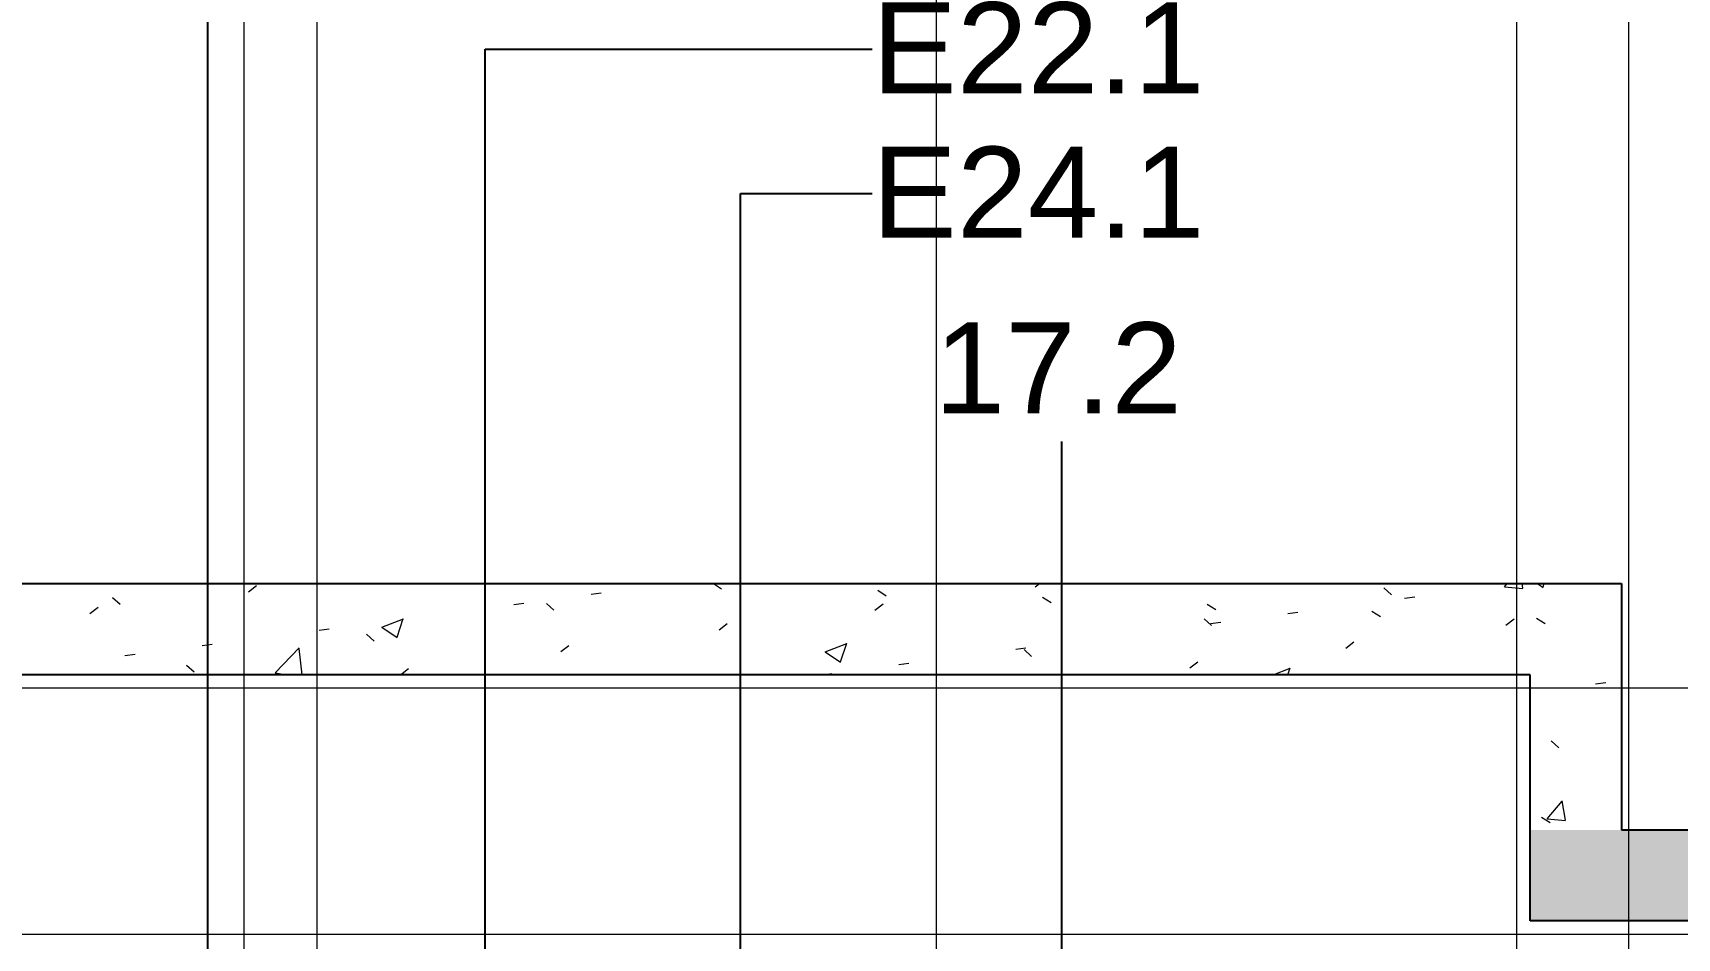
# Model space of a CAD drawing. Header units: millimetres. Extents: x -962357 to -591296, y -195428 to 59420.
# Drawn here: x -873560 to -846488, y 12133 to 27048 of the extents above; entities that cross this region are included whole.
import ezdxf

# ---------------------------------------------------------------- set-up
doc = ezdxf.new("R2010")
doc.units = ezdxf.units.MM
doc.linetypes.add('DPA_Grid _ Level 100', pattern=[10, 5.5, -1.6, 1.3, -1.6])
for name, color, linetype, lineweight in [('A-FLOR-E', 2, 'Continuous', 9), ('A-ROOM-IDEN', 3, 'Continuous', 25), ('A-WALL', 5, 'Continuous', 9), ('A-WALL-PATT', 1, 'Continuous', 9), ('S-GRID', 251, 'Continuous', 9), ('WALL-E', 2, 'Continuous', 9)]:
    doc.layers.add(name, color=color, linetype=linetype, lineweight=lineweight)
doc.styles.add('Arial_1', font='arial.ttf', dxfattribs={"height": 1500})
pattern_1 = [(50, (2.4, 1), (3643.682, -318.781), [381, -4191]), (355, (2.4, 1), (-704.856, 3821.136), [304.8, -3352.8]), (100.451, (306, -25.6), (2938.852, 3502.332), [323.8, -3561.801]), (46.184, (2.4, 1017), (5421.581, -840.856), [571.5, -6286.5]), (96.636, (454, 947), (4748.05, 4948.55), [485.7, -5342.702]), (351.184, (2.4, 1017), (4748.1, 4948.506), [457.2, -5029.2]), (21, (510.4, 763), (3032.288, -2045.304), [381, -4191]), (326, (510.4, 763), (1236.042, 3683.762), [304.8, -3352.8]), (71.451, (763, 592.5), (4268.343, 1638.425), [323.8, -3561.801]), (37.5, (2.4, 1), (61.772, 1691.1008), [167.64, -3144.52, 167.64, -3235.96, -3365.5]), (37.5, (2.4, 1), (61.772, 1691.1008), [-6715.76, 167.64, -3197.86]), (7.5, (2.4, 1), (1336.3933, 2003.6115), [167.64, -1772.92, 167.64, -3068.32, -1282.7]), (7.5, (2.4, 1), (1336.3933, 2003.6115), [-5176.52, 167.64, -1115.06]), (327.5, (-1130.5, 1), (2711.8178, -114.5786), [167.64, -1102.36, 167.64, -3794.76, -5257.8]), (327.5, (-1130.5, 1), (2711.8178, -114.5786), [-5232.4, 167.64, -5090.16]), (317.5, (-1638.5, 1), (2962.5856, 508.5334), [167.64, -1483.36, 167.64, -2463.8, -3733.8]), (317.5, (-1638.5, 1), (2962.5856, 508.5334), [-4282.44, 167.64, -3566.16])]

msp = doc.modelspace()

# ---------------------------------------------------------------- hatches: boundary and pattern name
at = {"layer": 'A-WALL-PATT'}
h = msp.add_hatch(dxfattribs=at)
h.set_pattern_fill('FP_1', color=256, style=0, pattern_type=2)
h.set_pattern_definition(pattern_1)
h.paths.add_polyline_path([(-896523, 16473), (-848905, 16473), (-848905, 17973), (-896523, 17973)])
h = msp.add_hatch(dxfattribs=at)
h.set_pattern_fill('FP_1', color=256, style=0, pattern_type=2)
h.set_pattern_definition(pattern_1)
h.paths.add_polyline_path([(-848905, 13915), (-847405, 13915), (-847405, 17973), (-848905, 17973), (-848905, 16473)])
h = msp.add_hatch(dxfattribs=at)
h.set_pattern_fill('FP_1', color=256, style=0, pattern_type=2)
h.set_pattern_definition(pattern_1)
h.paths.add_polyline_path([(-745020, 12415), (-745020, 13915), (-848905, 13915), (-848905, 12415), (-777972.6, 12415)])

# ---------------------------------------------------------------- linework, layer by layer
at = {"layer": 'A-FLOR-E'}
for p, q in [((-848905, 16473), (-895023, 16473)), ((-895023, 16473), (-848905, 16473)), ((-848905, 16473), (-895023, 16473)), ((-848905, 12415), (-848905, 16473)), ((-848905, 16473), (-848905, 12415)), ((-848905, 12415), (-848905, 16473)), ((-745020, 12415), (-848905, 12415)), ((-848905, 12415), (-745020, 12415)), ((-745020, 12415), (-848905, 12415))]:
    msp.add_line(p, q, dxfattribs=at)
at = {"layer": 'A-ROOM-IDEN'}
for p, q in [((-870677.9, 6038.6), (-870677.9, 29159.9)), ((-866110.4, 26779.9), (-859743.1, 26779.9)), ((-866110.4, 7980.3), (-866110.4, 26779.9)), ((-861908.1, 24399.9), (-859743.1, 24399.9)), ((-861908.1, 7174.2), (-861908.1, 24399.9)), ((-856618.1, 2718.8), (-856618.1, 20316))]:
    msp.add_line(p, q, dxfattribs=at)
at = {"layer": 'A-WALL', "color": 7, "lineweight": 25}
for p, q in [((-896523, 17973), (-848905, 17973)), ((-848905, 17973), (-847405, 17973)), ((-847405, 17973), (-847405, 13915)), ((-848905, 16473), (-895023, 16473)), ((-848905, 13915), (-848905, 16473)), ((-848905, 12415), (-848905, 13915)), ((-847405, 13915), (-745020, 13915)), ((-808180, 12415), (-848905, 12415))]:
    msp.add_line(p, q, dxfattribs=at)
at = {"layer": 'S-GRID', "linetype": 'DPA_Grid _ Level 100'}
for p, q in [((-870080, -30741.3), (-870080, 54920.2)), ((-858680, -30741.3), (-858680, 54920.2)), ((-847280, -30741.3), (-847280, 54920.2)), ((-868878.1, -30741.3), (-868878.1, 54074.2)), ((-849125, -30741.3), (-849125, 54074.2)), ((-601518.7, 16253), (-954682, 16253)), ((-601518.7, 12195), (-957857, 12195))]:
    msp.add_line(p, q, dxfattribs=at)
at = {"layer": 'WALL-E'}
for p, q in [((-866830, 16473), (-866630, 16473)), ((-866630, 16473), (-866830, 16473))]:
    msp.add_line(p, q, dxfattribs=at)

# ---------------------------------------------------------------- texts
at = {"layer": 'A-ROOM-IDEN', "lineweight": 9, "char_height": 1500, "attachment_point": 1, "style": 'Arial_1'}
for s, insert, width in [('E22.1', (-859743.1, 27551.7), 6774.259), ('E24.1', (-859743.1, 25171.7), 6774.259), ('17.2', (-858718.1, 22277.8), 5050.631)]:
    msp.add_mtext(s, dxfattribs=dict(at, insert=insert, width=width))

doc.saveas('drawing.dxf')
